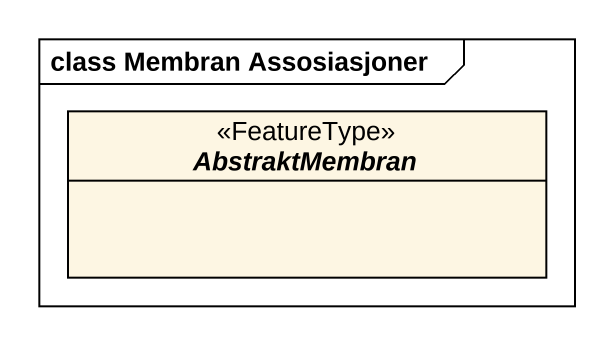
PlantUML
@startuml
mainframe class Membran Assosiasjoner
hide circle
hide empty members
abstract class AbstraktMembran <<FeatureType>>
@enduml
